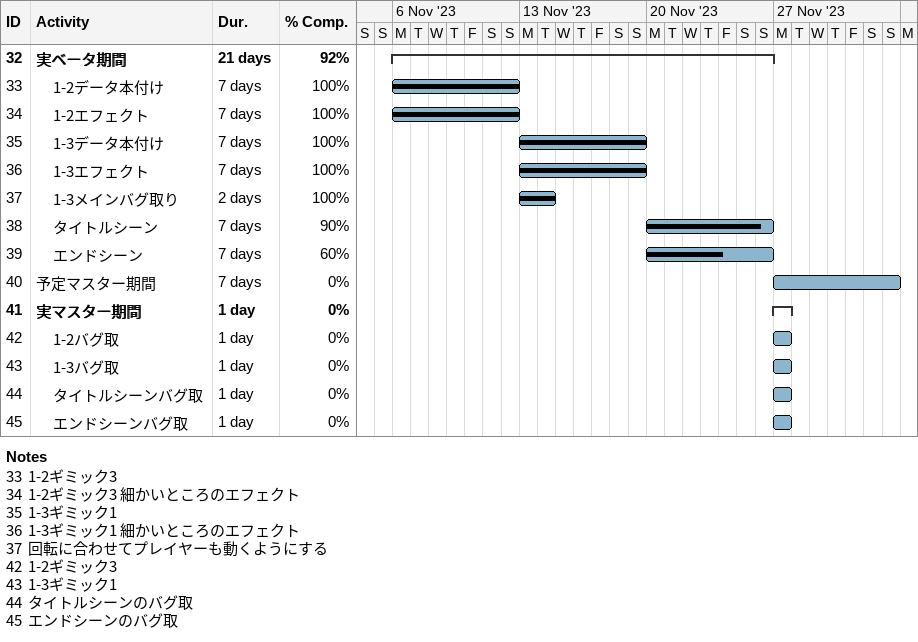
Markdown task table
| ID | Level | Task | Duration | Start | Finish | % complete |
|---|---|---|---|---|---|---|
| 32 | 1 | **実ベータ期間** | 21d | 2023-11-06 | 2023-11-26 | 92 |
| 33 | 2 | 1-2データ本付け | 7d | 2023-11-06 | 2023-11-12 | 100 |
| 34 | 2 | 1-2エフェクト | 7d | 2023-11-06 | 2023-11-12 | 100 |
| 35 | 2 | 1-3データ本付け | 7d | 2023-11-13 | 2023-11-19 | 100 |
| 36 | 2 | 1-3エフェクト | 7d | 2023-11-13 | 2023-11-19 | 100 |
| 37 | 2 | 1-3メインバグ取り | 2d | 2023-11-13 | 2023-11-14 | 100 |
| 38 | 2 | タイトルシーン | 7d | 2023-11-20 | 2023-11-26 | 90 |
| 39 | 2 | エンドシーン | 7d | 2023-11-20 | 2023-11-26 | 60 |
| 40 | 1 | 予定マスター期間 | 7d | 2023-11-27 | 2023-12-03 | 0 |
| 41 | 1 | **実マスター期間** | 1d | 2023-11-27 | 2023-11-27 | 0 |
| 42 | 2 | 1-2バグ取 | 1d | 2023-11-27 | 2023-11-27 | 0 |
| 43 | 2 | 1-3バグ取 | 1d | 2023-11-27 | 2023-11-27 | 0 |
| 44 | 2 | タイトルシーンバグ取 | 1d | 2023-11-27 | 2023-11-27 | 0 |
| 45 | 2 | エンドシーンバグ取 | 1d | 2023-11-27 | 2023-11-27 | 0 |

Notes
- 33: 1-2ギミック3
- 34: 1-2ギミック3 細かいところのエフェクト
- 35: 1-3ギミック1
- 36: 1-3ギミック1 細かいところのエフェクト
- 37: 回転に合わせてプレイヤーも動くようにする
- 42: 1-2ギミック3
- 43: 1-3ギミック1
- 44: タイトルシーンのバグ取
- 45: エンドシーンのバグ取
